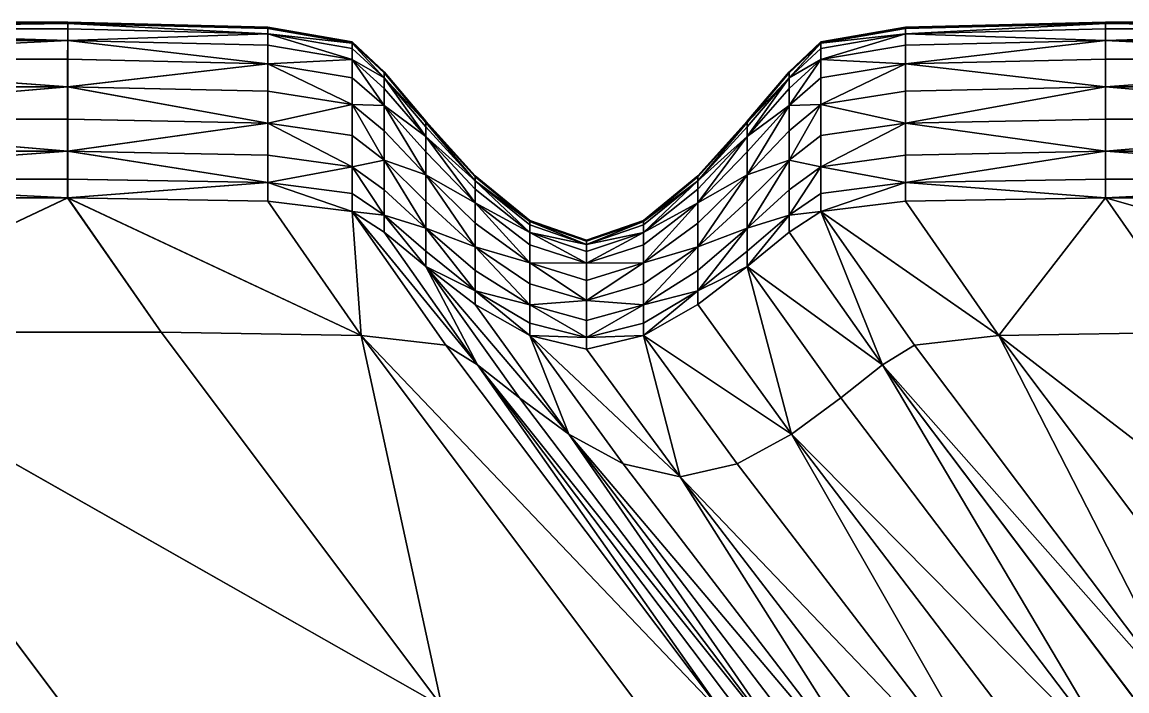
# Model space of a CAD drawing. Header units: inches. Extents: x -69 to 75, y -7 to 7.
# Drawn here: x -63.947 to -63.27, y 6.8 to 7.209 of the extents above; entities that cross this region are included whole.
import ezdxf

# ---------------------------------------------------------------- set-up
doc = ezdxf.new("R2010")
doc.units = ezdxf.units.IN
doc.header["$MEASUREMENT"] = 0
doc.layers.get('0').update_dxf_attribs({"true_color": 0xe59ad7})

msp = doc.modelspace()

# ---------------------------------------------------------------- meshes
at = {"color": 18, "true_color": 0x000000}
mesh = msp.add_polyface(dxfattribs=at)
corners = [(-64.09299, 7.01952, 0.67393), (-64.47221, 7.01952, 0.67393), (-64.30032, 6.7904, 0.69673), (-63.92111, 6.7904, 0.69673), (-64.15028, 7.10173, 0.63326), (-64.52951, 7.10173, 0.63326), (-64.30032, 6.7904, -0.69673), (-63.92111, 6.7904, -0.69673), (-63.57735, 6.33815, -0.70828), (-64.09302, 7.01952, -0.67393), (-64.15028, 7.11322, 0.56809), (-63.91866, 7.11322, 0.56809), (-63.91866, 7.1302, 0.47178), (-64.15028, 7.1302, 0.47178), (-64.15028, 7.14993, 0.35992), (-63.91866, 7.14993, 0.35992), (-64.15028, 7.18663, 0.15175), (-64.15028, 7.16965, 0.24805), (-63.91866, 7.16965, 0.24805), (-63.91866, 7.18663, 0.15175), (-64.1503, 7.18663, -0.15175), (-63.91869, 7.18663, -0.15175), (-63.91869, 7.16965, -0.24805), (-64.15031, 7.16965, -0.24805), (-64.15031, 7.14993, -0.35991), (-63.91869, 7.14993, -0.35991), (-64.15031, 7.11322, -0.56808), (-64.15031, 7.1302, -0.47178), (-63.91869, 7.1302, -0.47178), (-63.91869, 7.11322, -0.56808), (-63.91866, 7.10173, 0.63326), (-63.86136, 7.01952, 0.67393), (-63.91866, 7.19812, 0.08657), (-64.15028, 7.19812, 0.08657), (-64.15028, 7.20509, 0.04475), (-63.91866, 7.20509, 0.04475), (-64.15028, 7.20931, 0), (-64.15028, 7.2085, 0.01848), (-63.91866, 7.2085, 0.01848), (-63.91866, 7.20932, 0), (-63.91866, 7.2085, -0.01848), (-64.15028, 7.2085, -0.01848), (-64.15028, 7.20509, -0.04474), (-64.15028, 7.19812, -0.08657), (-63.91866, 7.19812, -0.08657), (-63.91866, 7.20509, -0.04474), (-63.91869, 7.10173, -0.63326), (-64.15031, 7.10173, -0.63326)]
mesh.append_faces([[corners[k] for k in face] for face in [(0, 1, 2, 0), (2, 3, 0, 2), (0, 4, 5, 0), (6, 7, 8, 6), (9, 7, 6, 9), (10, 11, 12, 10), (12, 13, 10, 12), (14, 13, 12, 14), (12, 15, 14, 12), (16, 17, 18, 16), (18, 19, 16, 18), (14, 15, 18, 14), (18, 17, 14, 18), (20, 21, 22, 20), (22, 23, 20, 22), (24, 23, 22, 24), (22, 25, 24, 22), (26, 27, 28, 26), (28, 29, 26, 28), (24, 25, 28, 24), (28, 27, 24, 28), (10, 4, 30, 10), (30, 11, 10, 30), (0, 31, 30, 0), (30, 4, 0, 30), (16, 19, 32, 16), (32, 33, 16, 32), (34, 33, 32, 34), (32, 35, 34, 32), (36, 37, 38, 36), (38, 39, 36, 38), (34, 35, 38, 34), (38, 37, 34, 38), (36, 39, 40, 36), (40, 41, 36, 40), (42, 41, 40, 42), (20, 43, 44, 20), (44, 21, 20, 44), (42, 45, 44, 42), (44, 43, 42, 44), (26, 29, 46, 26), (46, 47, 26, 46), (9, 47, 46, 9)]], dxfattribs={"vtx2": -1, "vtx3": -1, "color": 18})
mesh = msp.add_polyface(dxfattribs=at)
corners = [(-63.79617, 7.18379, 0.15125), (-63.79616, 7.16696, 0.24724), (-63.7444, 7.15888, 0.24481), (-63.7444, 7.17527, 0.14976), (-63.91866, 7.16965, 0.24805), (-63.91866, 7.14993, 0.35992), (-63.79617, 7.1474, 0.35874), (-63.91866, 7.18663, 0.15175), (-63.7962, 7.18379, -0.15125), (-63.79619, 7.16696, -0.24724), (-63.91869, 7.16965, -0.24805), (-63.91869, 7.18663, -0.15175), (-63.7962, 7.1474, -0.35874), (-63.74442, 7.17527, -0.14976), (-63.74442, 7.15888, -0.2448), (-63.79616, 7.19518, 0.08629), (-63.91866, 7.19812, 0.08657), (-63.79617, 7.20209, 0.0446), (-63.91866, 7.20509, 0.04475), (-63.7444, 7.18636, 0.08544), (-63.7444, 7.19309, 0.04416), (-63.79617, 7.20628, 0), (-63.79616, 7.20547, 0.01842), (-63.7444, 7.19638, 0.01824), (-63.7444, 7.19717, 0), (-63.91866, 7.2085, 0.01848), (-63.91866, 7.20932, 0), (-63.79616, 7.20547, -0.01842), (-63.91866, 7.2085, -0.01848), (-63.79617, 7.20209, -0.0446), (-63.91866, 7.20509, -0.04474), (-64.15028, 7.20509, -0.04474), (-63.7444, 7.19638, -0.01824), (-63.7444, 7.19309, -0.04416), (-63.79617, 7.19518, -0.08629), (-63.74442, 7.18636, -0.08544), (-63.91866, 7.19812, -0.08657)]
mesh.append_faces([[corners[k] for k in face] for face in [(0, 1, 2, 0), (2, 3, 0, 2), (4, 5, 6, 4), (0, 7, 4, 0), (4, 1, 0, 4), (8, 9, 10, 8), (10, 11, 8, 10), (10, 9, 12, 10), (8, 13, 14, 8), (14, 9, 8, 14), (0, 15, 16, 0), (16, 7, 0, 16), (17, 18, 16, 17), (16, 15, 17, 16), (17, 15, 19, 17), (19, 20, 17, 19), (0, 3, 19, 0), (19, 15, 0, 19), (21, 22, 23, 21), (23, 24, 21, 23), (17, 20, 23, 17), (23, 22, 17, 23), (17, 22, 25, 17), (25, 18, 17, 25), (21, 26, 25, 21), (25, 22, 21, 25), (21, 27, 28, 21), (28, 26, 21, 28), (29, 30, 28, 29), (28, 27, 29, 28), (28, 30, 31, 28), (29, 27, 32, 29), (32, 33, 29, 32), (21, 24, 32, 21), (32, 27, 21, 32), (8, 34, 35, 8), (35, 13, 8, 35), (29, 33, 35, 29), (35, 34, 29, 35), (29, 34, 36, 29), (36, 30, 29, 36), (8, 11, 36, 8), (36, 34, 8, 36)]], dxfattribs={"vtx2": -1, "vtx3": -1, "color": 18})
mesh = msp.add_polyface(dxfattribs=at)
corners = [(-63.45744, 7.15888, 0.24481), (-63.45744, 7.17527, 0.14976), (-63.47691, 7.15823, 0.14679), (-63.45744, 7.13983, 0.35521), (-63.40567, 7.1474, 0.35874), (-63.40567, 7.18379, 0.15125), (-63.40567, 7.16696, 0.24724), (-63.45744, 7.12079, 0.46561), (-63.47691, 7.10668, 0.45636), (-63.47691, 7.09116, 0.54952), (-63.45744, 7.1044, 0.56066), (-63.40567, 7.11101, 0.56623), (-63.40567, 7.12785, 0.47024), (-63.47691, 7.1247, 0.34815), (-63.45744, 7.12079, -0.46561), (-63.45744, 7.1044, -0.56065), (-63.47691, 7.09116, -0.54951), (-63.47691, 7.1247, -0.34815), (-63.45744, 7.13983, -0.35521), (-63.47691, 7.10668, -0.45636), (-63.40567, 7.1474, -0.35874), (-63.40567, 7.11101, -0.56623), (-63.40567, 7.12785, -0.47024), (-63.47691, 7.15823, -0.14679), (-63.45744, 7.17527, -0.14976), (-63.45744, 7.15888, -0.2448), (-63.47691, 7.14272, -0.23994), (-63.40567, 7.18379, -0.15125), (-63.40567, 7.16696, -0.24724), (-63.45744, 7.0933, 0.62498), (-63.40567, 7.09962, 0.63119), (-63.45744, 7.19638, 0.01824), (-63.45744, 7.19717, 0), (-63.47691, 7.17895, 0), (-63.47691, 7.17509, 0.04328), (-63.45744, 7.19309, 0.04416), (-63.47691, 7.17821, 0.01788), (-63.40567, 7.20209, 0.0446), (-63.45744, 7.18636, 0.08544), (-63.47691, 7.16873, 0.08374), (-63.45744, 7.18636, -0.08544), (-63.47691, 7.17509, -0.04328), (-63.45744, 7.19309, -0.04416), (-63.47691, 7.16873, -0.08374), (-63.40567, 7.20209, -0.0446), (-63.45744, 7.19638, -0.01824), (-63.47691, 7.17821, -0.01788), (-63.40567, 7.20628, 0), (-63.45744, 7.0933, -0.62498), (-63.47691, 7.08067, -0.61256)]
mesh.append_faces([[corners[k] for k in face] for face in [(0, 1, 2, 0), (0, 3, 4, 0), (5, 1, 0, 5), (0, 6, 5, 0), (7, 8, 9, 7), (7, 10, 11, 7), (4, 3, 7, 4), (7, 12, 4, 7), (7, 3, 13, 7), (14, 15, 16, 14), (17, 18, 14, 17), (14, 19, 17, 14), (14, 18, 20, 14), (21, 15, 14, 21), (14, 22, 21, 14), (23, 24, 25, 23), (25, 26, 23, 25), (25, 24, 27, 25), (20, 18, 25, 20), (25, 28, 20, 25), (25, 18, 17, 25), (29, 10, 9, 29), (11, 10, 29, 11), (29, 30, 11, 29), (31, 32, 33, 31), (34, 35, 31, 34), (31, 36, 34, 31), (31, 35, 37, 31), (2, 1, 38, 2), (38, 39, 2, 38), (38, 1, 5, 38), (38, 35, 34, 38), (40, 24, 23, 40), (41, 42, 40, 41), (40, 43, 41, 40), (40, 42, 44, 40), (33, 32, 45, 33), (45, 46, 33, 45), (45, 32, 47, 45), (45, 42, 41, 45), (16, 15, 48, 16), (48, 49, 16, 48), (48, 15, 21, 48)]], dxfattribs={"vtx2": -1, "vtx3": -1, "color": 18})
mesh = msp.add_polyface(dxfattribs=at)
corners = [(-63.40567, 7.18379, 0.15125), (-63.40567, 7.16696, 0.24724), (-63.28317, 7.16965, 0.24805), (-63.40567, 7.1474, 0.35874), (-63.28317, 7.14993, 0.35992), (-63.45744, 7.15888, 0.24481), (-63.40567, 7.11101, 0.56623), (-63.40567, 7.12785, 0.47024), (-63.45744, 7.12079, 0.46561), (-63.28317, 7.1302, 0.47178), (-63.28317, 7.11322, 0.56809), (-63.40567, 7.11101, -0.56623), (-63.40567, 7.12785, -0.47024), (-63.28317, 7.1302, -0.47178), (-63.40567, 7.1474, -0.35874), (-63.28317, 7.14993, -0.35991), (-63.45744, 7.12079, -0.46561), (-63.40567, 7.18379, -0.15125), (-63.40567, 7.16696, -0.24724), (-63.45744, 7.15888, -0.2448), (-63.28317, 7.16965, -0.24805), (-63.28317, 7.18663, -0.15175), (-63.40567, 7.09962, 0.63119), (-63.28317, 7.10173, 0.63326), (-63.40567, 7.20628, 0), (-63.40567, 7.20547, 0.01842), (-63.28317, 7.2085, 0.01848), (-63.40567, 7.20209, 0.0446), (-63.28317, 7.20509, 0.04475), (-63.45744, 7.19638, 0.01824), (-63.45744, 7.19717, 0), (-63.40567, 7.19518, 0.08629), (-63.45744, 7.18636, 0.08544), (-63.45744, 7.19309, 0.04416), (-63.28317, 7.19812, 0.08657), (-63.28317, 7.18663, 0.15175), (-63.40567, 7.19518, -0.08629), (-63.28317, 7.19812, -0.08657), (-63.40567, 7.20209, -0.0446), (-63.28317, 7.20509, -0.04474), (-63.45744, 7.18636, -0.08544), (-63.45744, 7.17527, -0.14976), (-63.40567, 7.20547, -0.01842), (-63.45744, 7.19638, -0.01824), (-63.45744, 7.19309, -0.04416), (-63.28317, 7.2085, -0.01848), (-63.28317, 7.20932, 0), (-63.40567, 7.09962, -0.63119), (-63.45744, 7.0933, -0.62498), (-63.28317, 7.11322, -0.56808), (-63.28317, 7.10173, -0.63326)]
mesh.append_faces([[corners[k] for k in face] for face in [(0, 1, 2, 0), (3, 4, 2, 3), (2, 1, 3, 2), (3, 1, 5, 3), (6, 7, 8, 6), (3, 7, 9, 3), (6, 10, 9, 6), (9, 7, 6, 9), (11, 12, 13, 11), (14, 15, 13, 14), (13, 12, 14, 13), (14, 12, 16, 14), (17, 18, 19, 17), (14, 18, 20, 14), (17, 21, 20, 17), (20, 18, 17, 20), (6, 22, 23, 6), (24, 25, 26, 24), (27, 28, 26, 27), (26, 25, 27, 26), (27, 25, 29, 27), (24, 30, 29, 24), (29, 25, 24, 29), (0, 31, 32, 0), (27, 33, 32, 27), (32, 31, 27, 32), (27, 31, 34, 27), (0, 35, 34, 0), (34, 31, 0, 34), (17, 36, 37, 17), (38, 39, 37, 38), (37, 36, 38, 37), (38, 36, 40, 38), (17, 41, 40, 17), (40, 36, 17, 40), (24, 42, 43, 24), (38, 44, 43, 38), (43, 42, 38, 43), (38, 42, 45, 38), (24, 46, 45, 24), (45, 42, 24, 45), (11, 47, 48, 11), (11, 49, 50, 11), (50, 47, 11, 50)]], dxfattribs={"vtx2": -1, "vtx3": -1, "color": 18})
mesh = msp.add_polyface(dxfattribs=at)
corners = [(-63.05153, 7.14993, 0.35992), (-63.05153, 7.1302, 0.47178), (-62.67232, 7.1302, 0.47178), (-63.05153, 7.18663, 0.15175), (-63.05153, 7.16965, 0.24805), (-62.67232, 7.16965, 0.24805), (-63.05153, 7.14993, -0.35991), (-63.05153, 7.16965, -0.24805), (-62.67232, 7.16965, -0.24805), (-63.05153, 7.20931, 0), (-63.05153, 7.2085, 0.01848), (-62.67232, 7.2085, 0.01848), (-63.05153, 7.20509, 0.04475), (-63.05153, 7.19812, 0.08657), (-62.67232, 7.19812, 0.08657), (-63.05153, 7.20509, -0.04474), (-63.05153, 7.2085, -0.01848), (-62.67232, 7.2085, -0.01848), (-63.05153, 7.18663, -0.15175), (-63.05153, 7.19812, -0.08657), (-62.67232, 7.19812, -0.08657), (-63.28317, 7.18663, 0.15175), (-63.28317, 7.16965, 0.24805), (-63.40567, 7.18379, 0.15125), (-63.28317, 7.14993, 0.35992), (-63.28317, 7.1302, 0.47178), (-63.40567, 7.1474, 0.35874), (-63.28317, 7.1302, -0.47178), (-63.05153, 7.1302, -0.47178), (-63.05153, 7.11322, -0.56808), (-63.28317, 7.14993, -0.35991), (-63.28317, 7.16965, -0.24805), (-63.28317, 7.18663, -0.15175), (-63.40567, 7.1474, -0.35874), (-63.28317, 7.20932, 0), (-63.28317, 7.2085, 0.01848), (-63.40567, 7.20628, 0), (-63.28317, 7.20509, 0.04475), (-63.28317, 7.19812, 0.08657), (-63.40567, 7.20209, 0.0446), (-63.28317, 7.19812, -0.08657), (-63.40567, 7.18379, -0.15125), (-63.28317, 7.20509, -0.04474), (-63.28317, 7.2085, -0.01848), (-63.40567, 7.20209, -0.0446)]
mesh.append_faces([[corners[k] for k in face] for face in [(0, 1, 2, 0), (3, 4, 5, 3), (6, 7, 8, 6), (9, 10, 11, 9), (12, 13, 14, 12), (15, 16, 17, 15), (18, 19, 20, 18), (3, 21, 22, 3), (22, 4, 3, 22), (22, 21, 23, 22), (0, 4, 22, 0), (22, 24, 0, 22), (0, 24, 25, 0), (25, 1, 0, 25), (25, 24, 26, 25), (27, 28, 29, 27), (6, 28, 27, 6), (27, 30, 6, 27), (18, 7, 31, 18), (31, 32, 18, 31), (6, 30, 31, 6), (31, 7, 6, 31), (31, 30, 33, 31), (9, 34, 35, 9), (35, 10, 9, 35), (35, 34, 36, 35), (12, 10, 35, 12), (35, 37, 12, 35), (3, 13, 38, 3), (38, 21, 3, 38), (12, 37, 38, 12), (38, 13, 12, 38), (38, 37, 39, 38), (18, 32, 40, 18), (40, 19, 18, 40), (40, 32, 41, 40), (15, 19, 40, 15), (40, 42, 15, 40), (9, 16, 43, 9), (43, 34, 9, 43), (15, 42, 43, 15), (43, 16, 15, 43), (43, 42, 44, 43)]], dxfattribs={"vtx2": -1, "vtx3": -1, "color": 18})
mesh = msp.add_polyface(dxfattribs=at)
corners = [(-63.72493, 7.15823, 0.14679), (-63.72493, 7.14272, 0.23994), (-63.69928, 7.11578, 0.23183), (-63.72493, 7.15823, -0.14679), (-63.6993, 7.12982, -0.14182), (-63.6993, 7.11578, -0.23183), (-63.72493, 7.17895, 0), (-63.72493, 7.17821, 0.01788), (-63.69928, 7.14791, 0.01727), (-63.69928, 7.14859, 0), (-63.72493, 7.17509, 0.04328), (-63.69928, 7.14509, 0.04182), (-63.66905, 7.11209, 0.04021), (-63.69928, 7.12982, 0.14183), (-63.6993, 7.13933, 0.08091), (-63.72493, 7.16873, 0.08374), (-63.72493, 7.16873, -0.08374), (-63.6993, 7.13933, -0.08091), (-63.72493, 7.17509, -0.04328), (-63.6993, 7.14509, -0.04182), (-63.6993, 7.14791, -0.01727), (-63.72493, 7.17821, -0.01788), (-63.66907, 7.11518, 0), (-63.7444, 7.17527, 0.14976), (-63.7444, 7.15888, 0.24481), (-63.72493, 7.1247, 0.34815), (-63.7444, 7.13983, 0.35521), (-63.72493, 7.14272, -0.23994), (-63.74442, 7.15888, -0.2448), (-63.74442, 7.17527, -0.14976), (-63.72493, 7.1247, -0.34815), (-63.7444, 7.18636, 0.08544), (-63.7444, 7.19309, 0.04416), (-63.7444, 7.19717, 0), (-63.7444, 7.19638, 0.01824), (-63.7444, 7.19638, -0.01824), (-63.7444, 7.19309, -0.04416), (-63.74442, 7.18636, -0.08544)]
mesh.append_faces([[corners[k] for k in face] for face in [(0, 1, 2, 0), (3, 4, 5, 3), (6, 7, 8, 6), (8, 9, 6, 8), (10, 11, 8, 10), (8, 7, 10, 8), (8, 11, 12, 8), (0, 13, 14, 0), (14, 15, 0, 14), (10, 15, 14, 10), (14, 11, 10, 14), (3, 16, 17, 3), (17, 4, 3, 17), (18, 19, 17, 18), (17, 16, 18, 17), (6, 9, 20, 6), (20, 21, 6, 20), (20, 9, 22, 20), (18, 21, 20, 18), (20, 19, 18, 20), (0, 23, 24, 0), (24, 1, 0, 24), (25, 1, 24, 25), (24, 26, 25, 24), (3, 27, 28, 3), (28, 29, 3, 28), (28, 27, 30, 28), (0, 15, 31, 0), (31, 23, 0, 31), (10, 32, 31, 10), (31, 15, 10, 31), (6, 33, 34, 6), (34, 7, 6, 34), (10, 7, 34, 10), (34, 32, 10, 34), (6, 21, 35, 6), (35, 33, 6, 35), (18, 36, 35, 18), (35, 21, 18, 35), (3, 29, 37, 3), (37, 16, 3, 37), (18, 16, 37, 18), (37, 36, 18, 37)]], dxfattribs={"vtx2": -1, "vtx3": -1, "color": 18})
mesh = msp.add_polyface(dxfattribs=at)
corners = [(-63.47691, 7.09116, 0.54952), (-63.47691, 7.10668, 0.45636), (-63.50255, 7.08315, 0.44094), (-63.47691, 7.1247, 0.34815), (-63.50255, 7.09946, 0.33639), (-63.47691, 7.15823, 0.14679), (-63.50253, 7.12982, 0.14183), (-63.50253, 7.11578, 0.23183), (-63.47691, 7.14272, 0.23994), (-63.47691, 7.15823, -0.14679), (-63.47691, 7.14272, -0.23994), (-63.50255, 7.11578, -0.23183), (-63.50255, 7.12982, -0.14182), (-63.47691, 7.1247, -0.34815), (-63.50255, 7.09946, -0.33638), (-63.47691, 7.09116, -0.54951), (-63.50253, 7.06911, -0.53094), (-63.50253, 7.08315, -0.44094), (-63.47691, 7.10668, -0.45636), (-63.47691, 7.16873, 0.08374), (-63.50253, 7.13933, 0.08091), (-63.47691, 7.17509, 0.04328), (-63.50253, 7.14509, 0.04182), (-63.47691, 7.17895, 0), (-63.50255, 7.14859, 0), (-63.50253, 7.14791, 0.01727), (-63.47691, 7.17821, 0.01788), (-63.47691, 7.17821, -0.01788), (-63.50255, 7.14791, -0.01727), (-63.47691, 7.17509, -0.04328), (-63.50255, 7.14509, -0.04182), (-63.50253, 7.13933, -0.08091), (-63.47691, 7.16873, -0.08374), (-63.45744, 7.15888, 0.24481), (-63.45744, 7.13983, 0.35521), (-63.45744, 7.1044, 0.56066), (-63.45744, 7.12079, 0.46561), (-63.45744, 7.12079, -0.46561), (-63.45744, 7.15888, -0.2448), (-63.47691, 7.08066, 0.61256), (-63.45744, 7.0933, 0.62498), (-63.45744, 7.19638, 0.01824), (-63.45744, 7.18636, 0.08544), (-63.45744, 7.18636, -0.08544), (-63.45744, 7.19638, -0.01824)]
mesh.append_faces([[corners[k] for k in face] for face in [(0, 1, 2, 0), (3, 4, 2, 3), (2, 1, 3, 2), (5, 6, 7, 5), (7, 8, 5, 7), (3, 8, 7, 3), (7, 4, 3, 7), (9, 10, 11, 9), (11, 12, 9, 11), (13, 14, 11, 13), (11, 10, 13, 11), (15, 16, 17, 15), (17, 18, 15, 17), (13, 18, 17, 13), (17, 14, 13, 17), (5, 19, 20, 5), (20, 6, 5, 20), (21, 22, 20, 21), (20, 19, 21, 20), (23, 24, 25, 23), (25, 26, 23, 25), (21, 26, 25, 21), (25, 22, 21, 25), (23, 27, 28, 23), (28, 24, 23, 28), (29, 30, 28, 29), (28, 27, 29, 28), (9, 12, 31, 9), (31, 32, 9, 31), (29, 32, 31, 29), (31, 30, 29, 31), (5, 8, 33, 5), (3, 34, 33, 3), (33, 8, 3, 33), (0, 35, 36, 0), (3, 1, 36, 3), (15, 18, 37, 15), (13, 10, 38, 13), (0, 39, 40, 0), (23, 26, 41, 23), (21, 19, 42, 21), (9, 32, 43, 9), (29, 27, 44, 29)]], dxfattribs={"vtx2": -1, "vtx3": -1, "color": 18})
mesh = msp.add_polyface(dxfattribs=at)
corners = [(-63.79617, 7.11101, 0.56623), (-63.79616, 7.12785, 0.47024), (-63.91866, 7.1302, 0.47178), (-63.91866, 7.11322, 0.56809), (-63.79617, 7.1474, 0.35874), (-63.91866, 7.14993, 0.35992), (-63.7444, 7.12079, 0.46561), (-63.7444, 7.13983, 0.35521), (-63.7444, 7.1044, 0.56066), (-63.7444, 7.15888, 0.24481), (-63.79616, 7.16696, 0.24724), (-63.91866, 7.16965, 0.24805), (-63.7962, 7.1474, -0.35874), (-63.91869, 7.14993, -0.35991), (-63.91869, 7.16965, -0.24805), (-63.79619, 7.16696, -0.24724), (-63.74442, 7.15888, -0.2448), (-63.74443, 7.13983, -0.35521), (-63.7962, 7.11102, -0.56623), (-63.79619, 7.12785, -0.47024), (-63.74443, 7.12079, -0.46561), (-63.74443, 7.1044, -0.56065), (-63.91869, 7.1302, -0.47178), (-63.91869, 7.11322, -0.56808), (-63.73889, 7.01751, 0.67172), (-63.86136, 7.01952, 0.67393), (-63.68947, 6.7904, 0.69673), (-64.09299, 7.01952, 0.67393), (-63.92111, 6.7904, 0.69673), (-63.79616, 7.09962, 0.63119), (-63.7444, 7.0933, 0.62498), (-63.91866, 7.10173, 0.63326), (-63.79619, 7.09962, -0.63119), (-63.91869, 7.10173, -0.63326), (-63.73892, 7.01751, -0.67172), (-63.86139, 7.01952, -0.67393), (-64.09302, 7.01952, -0.67393), (-63.74443, 7.0933, -0.62498), (-63.68948, 6.7904, -0.69673), (-63.92111, 6.7904, -0.69673)]
mesh.append_faces([[corners[k] for k in face] for face in [(0, 1, 2, 0), (2, 3, 0, 2), (4, 5, 2, 4), (2, 1, 4, 2), (4, 1, 6, 4), (6, 7, 4, 6), (0, 8, 6, 0), (6, 1, 0, 6), (4, 7, 9, 4), (9, 10, 4, 9), (4, 10, 11, 4), (12, 13, 14, 12), (12, 15, 16, 12), (16, 17, 12, 16), (18, 19, 20, 18), (20, 21, 18, 20), (12, 17, 20, 12), (20, 19, 12, 20), (12, 19, 22, 12), (22, 13, 12, 22), (18, 23, 22, 18), (22, 19, 18, 22), (24, 25, 26, 24), (27, 28, 26, 27), (26, 25, 27, 26), (0, 29, 30, 0), (30, 8, 0, 30), (30, 29, 24, 30), (24, 29, 31, 24), (31, 25, 24, 31), (0, 3, 31, 0), (31, 29, 0, 31), (18, 32, 33, 18), (33, 23, 18, 33), (34, 35, 33, 34), (33, 32, 34, 33), (33, 35, 36, 33), (34, 32, 37, 34), (18, 21, 37, 18), (37, 32, 18, 37), (36, 35, 38, 36), (38, 39, 36, 38), (38, 35, 34, 38)]], dxfattribs={"vtx2": -1, "vtx3": -1, "color": 18})
mesh = msp.add_polyface(dxfattribs=at)
corners = [(-63.69928, 7.11578, 0.23183), (-63.69928, 7.12982, 0.14183), (-63.72493, 7.15823, 0.14679), (-63.72493, 7.1247, 0.34815), (-63.69928, 7.09946, 0.33639), (-63.72493, 7.14272, 0.23994), (-63.66905, 7.07171, 0.32344), (-63.66907, 7.09858, 0.13637), (-63.66905, 7.08615, 0.22291), (-63.72493, 7.10668, 0.45636), (-63.69928, 7.08315, 0.44094), (-63.72493, 7.1247, -0.34815), (-63.69931, 7.09946, -0.33638), (-63.69931, 7.08315, -0.44094), (-63.72495, 7.10668, -0.45636), (-63.6993, 7.11578, -0.23183), (-63.72493, 7.14272, -0.23994), (-63.72493, 7.15823, -0.14679), (-63.66907, 7.09858, -0.13637), (-63.66907, 7.08615, -0.22291), (-63.6993, 7.12982, -0.14182), (-63.66905, 7.11209, 0.04021), (-63.66907, 7.10699, 0.0778), (-63.63576, 7.08053, 0.07525), (-63.66907, 7.11518, 0), (-63.66905, 7.11459, 0.01661), (-63.63576, 7.08732, 0.01607), (-63.69928, 7.14791, 0.01727), (-63.69928, 7.14859, 0), (-63.6993, 7.13933, 0.08091), (-63.69928, 7.14509, 0.04182), (-63.66905, 7.11209, -0.04021), (-63.66907, 7.10699, -0.0778), (-63.6993, 7.13933, -0.08091), (-63.6993, 7.14509, -0.04182), (-63.66907, 7.11459, -0.01661), (-63.6993, 7.14791, -0.01727), (-63.63576, 7.08732, -0.01606), (-63.63576, 7.08786, 0), (-63.72493, 7.09116, 0.54952), (-63.7444, 7.12079, 0.46561), (-63.7444, 7.1044, 0.56066), (-63.7444, 7.13983, 0.35521), (-63.74443, 7.13983, -0.35521), (-63.74442, 7.15888, -0.2448), (-63.72495, 7.09116, -0.54951), (-63.74443, 7.1044, -0.56065), (-63.74443, 7.12079, -0.46561)]
mesh.append_faces([[corners[k] for k in face] for face in [(0, 1, 2, 0), (3, 4, 0, 3), (0, 5, 3, 0), (0, 4, 6, 0), (7, 1, 0, 7), (0, 8, 7, 0), (3, 9, 10, 3), (11, 12, 13, 11), (13, 14, 11, 13), (15, 16, 17, 15), (18, 19, 15, 18), (15, 20, 18, 15), (11, 16, 15, 11), (15, 12, 11, 15), (21, 22, 23, 21), (24, 25, 26, 24), (26, 25, 21, 26), (21, 25, 27, 21), (24, 28, 27, 24), (27, 25, 24, 27), (7, 22, 29, 7), (29, 1, 7, 29), (21, 30, 29, 21), (29, 22, 21, 29), (31, 32, 33, 31), (33, 34, 31, 33), (18, 20, 33, 18), (33, 32, 18, 33), (24, 35, 36, 24), (31, 34, 36, 31), (36, 35, 31, 36), (31, 35, 37, 31), (24, 38, 37, 24), (37, 35, 24, 37), (39, 9, 40, 39), (40, 41, 39, 40), (3, 42, 40, 3), (40, 9, 3, 40), (11, 43, 44, 11), (45, 46, 47, 45), (47, 14, 45, 47), (11, 14, 47, 11), (47, 43, 11, 47)]], dxfattribs={"vtx2": -1, "vtx3": -1, "color": 18})
mesh = msp.add_polyface(dxfattribs=at)
corners = [(-63.50255, 7.08315, 0.44094), (-63.50255, 7.09946, 0.33639), (-63.53276, 7.07171, 0.32344), (-63.53276, 7.09858, 0.13637), (-63.53276, 7.08615, 0.22291), (-63.50253, 7.11578, 0.23183), (-63.50253, 7.12982, 0.14183), (-63.53276, 7.09858, -0.13637), (-63.53278, 7.08615, -0.22291), (-63.56607, 7.06191, -0.21561), (-63.53276, 7.07171, -0.32344), (-63.50255, 7.11578, -0.23183), (-63.50255, 7.09946, -0.33638), (-63.50255, 7.12982, -0.14182), (-63.53276, 7.11209, 0.04021), (-63.53276, 7.10699, 0.0778), (-63.50253, 7.13933, 0.08091), (-63.50253, 7.14509, 0.04182), (-63.53276, 7.11518, 0), (-63.53276, 7.11459, 0.01661), (-63.50253, 7.14791, 0.01727), (-63.50255, 7.14859, 0), (-63.56607, 7.08732, 0.01607), (-63.56607, 7.08786, 0), (-63.60092, 7.07571, 0), (-63.56607, 7.08509, 0.0389), (-63.56607, 7.08053, 0.07525), (-63.53276, 7.11209, -0.04021), (-63.53276, 7.10699, -0.0778), (-63.56607, 7.08053, -0.07525), (-63.56607, 7.08509, -0.03889), (-63.56607, 7.07302, -0.1319), (-63.53278, 7.11459, -0.01661), (-63.56607, 7.08732, -0.01606), (-63.50255, 7.14791, -0.01727), (-63.50255, 7.14509, -0.04182), (-63.50253, 7.13933, -0.08091), (-63.63576, 7.08732, -0.01606), (-63.63576, 7.08786, 0)]
mesh.append_faces([[corners[k] for k in face] for face in [(0, 1, 2, 0), (3, 4, 5, 3), (5, 6, 3, 5), (2, 1, 5, 2), (5, 4, 2, 5), (7, 8, 9, 7), (10, 8, 11, 10), (11, 12, 10, 11), (7, 13, 11, 7), (11, 8, 7, 11), (14, 15, 16, 14), (16, 17, 14, 16), (3, 6, 16, 3), (16, 15, 3, 16), (18, 19, 20, 18), (20, 21, 18, 20), (14, 17, 20, 14), (20, 19, 14, 20), (22, 23, 24, 22), (14, 19, 22, 14), (22, 25, 14, 22), (18, 23, 22, 18), (22, 19, 18, 22), (3, 15, 26, 3), (14, 25, 26, 14), (26, 15, 14, 26), (27, 28, 29, 27), (29, 30, 27, 29), (7, 31, 29, 7), (29, 28, 7, 29), (18, 32, 33, 18), (33, 23, 18, 33), (27, 30, 33, 27), (33, 32, 27, 33), (27, 32, 34, 27), (34, 35, 27, 34), (18, 21, 34, 18), (34, 32, 18, 34), (7, 28, 36, 7), (36, 13, 7, 36), (27, 35, 36, 27), (36, 28, 27, 36), (37, 38, 24, 37)]], dxfattribs={"vtx2": -1, "vtx3": -1, "color": 18})
mesh = msp.add_polyface(dxfattribs=at)
corners = [(-63.66907, 7.09858, 0.13637), (-63.66905, 7.08615, 0.22291), (-63.63576, 7.06191, 0.21562), (-63.63576, 7.07302, 0.13191), (-63.66905, 7.07171, 0.32344), (-63.63576, 7.049, 0.31286), (-63.69928, 7.11578, 0.23183), (-63.72493, 7.09116, 0.54952), (-63.69928, 7.06911, 0.53095), (-63.69928, 7.08315, 0.44094), (-63.72493, 7.10668, 0.45636), (-63.66904, 7.04484, 0.51052), (-63.69928, 7.09946, 0.33639), (-63.66905, 7.05727, 0.42397), (-63.72493, 7.1247, 0.34815), (-63.63576, 7.06191, -0.21561), (-63.63576, 7.07302, -0.1319), (-63.60092, 7.06166, -0.12992), (-63.66907, 7.07171, -0.32344), (-63.66907, 7.08615, -0.22291), (-63.66907, 7.09858, -0.13637), (-63.72495, 7.09116, -0.54951), (-63.72495, 7.10668, -0.45636), (-63.69931, 7.08315, -0.44094), (-63.69931, 7.06911, -0.53094), (-63.66907, 7.05727, -0.42397), (-63.69931, 7.09946, -0.33638), (-63.66907, 7.04484, -0.51052), (-63.6993, 7.11578, -0.23183), (-63.63576, 7.08053, 0.07525), (-63.60092, 7.06166, 0.12992), (-63.63576, 7.08509, 0.0389), (-63.66905, 7.11209, 0.04021), (-63.66907, 7.10699, 0.0778), (-63.63576, 7.08732, 0.01607), (-63.63576, 7.08786, 0), (-63.66907, 7.11518, 0), (-63.60094, 7.07309, 0.03831), (-63.72493, 7.08066, 0.61256), (-63.69928, 7.0596, 0.59186), (-63.69931, 7.0596, -0.59186), (-63.72495, 7.08066, -0.61256), (-63.63576, 7.08732, -0.01606), (-63.63576, 7.08509, -0.03889), (-63.66905, 7.11209, -0.04021), (-63.66907, 7.10699, -0.0778), (-63.63576, 7.08053, -0.07525), (-63.7444, 7.1044, 0.56066), (-63.7444, 7.0933, 0.62498), (-63.74443, 7.0933, -0.62498), (-63.74443, 7.1044, -0.56065), (-63.66765, 6.99937, -0.65179)]
mesh.append_faces([[corners[k] for k in face] for face in [(0, 1, 2, 0), (2, 3, 0, 2), (4, 5, 2, 4), (2, 1, 4, 2), (4, 1, 6, 4), (7, 8, 9, 7), (9, 10, 7, 9), (9, 8, 11, 9), (4, 12, 9, 4), (9, 13, 4, 9), (9, 12, 14, 9), (15, 16, 17, 15), (18, 19, 15, 18), (20, 16, 15, 20), (15, 19, 20, 15), (21, 22, 23, 21), (23, 24, 21, 23), (18, 25, 23, 18), (23, 26, 18, 23), (23, 25, 27, 23), (18, 26, 28, 18), (28, 19, 18, 28), (29, 3, 30, 29), (29, 31, 32, 29), (0, 3, 29, 0), (29, 33, 0, 29), (34, 35, 36, 34), (32, 31, 34, 32), (34, 31, 37, 34), (7, 38, 39, 7), (39, 8, 7, 39), (21, 24, 40, 21), (40, 41, 21, 40), (42, 43, 44, 42), (20, 45, 46, 20), (46, 16, 20, 46), (44, 43, 46, 44), (46, 45, 44, 46), (7, 47, 48, 7), (48, 38, 7, 48), (21, 41, 49, 21), (49, 50, 21, 49), (49, 41, 51, 49)]], dxfattribs={"vtx2": -1, "vtx3": -1, "color": 18})
mesh = msp.add_polyface(dxfattribs=at)
corners = [(-63.05153, 7.11322, 0.56809), (-62.67232, 7.11322, 0.56809), (-62.67232, 7.1302, 0.47178), (-63.05153, 7.11322, -0.56808), (-63.05153, 7.1302, -0.47178), (-62.67232, 7.1302, -0.47178), (-63.05153, 7.10173, 0.63326), (-62.67232, 7.10173, 0.63326), (-62.99425, 7.01952, -0.67393), (-63.05153, 7.10173, -0.63326), (-62.67232, 7.10173, -0.63326), (-63.27335, 6.75253, 0.65034), (-63.24774, 6.77146, 0.67353), (-63.41962, 6.99937, 0.6518), (-63.30357, 6.73169, 0.62482), (-62.95979, 6.28539, 0.63324), (-63.27335, 6.75253, -0.65033), (-63.24773, 6.77146, -0.67353), (-62.90395, 6.32113, -0.68407), (-63.30359, 6.73169, -0.62482), (-63.47546, 6.95704, -0.60531), (-63.3369, 6.71465, -0.60394), (-62.95981, 6.28539, -0.63323), (-63.05153, 7.1302, 0.47178), (-63.28317, 7.1302, 0.47178), (-63.28317, 7.11322, 0.56809), (-63.28317, 7.11322, -0.56808), (-63.28317, 7.1302, -0.47178), (-63.40567, 7.11101, -0.56623), (-63.28317, 7.10173, 0.63326), (-63.40567, 7.11101, 0.56623), (-63.34837, 7.01751, 0.67172), (-63.22586, 7.01952, 0.67393), (-63.40567, 7.09962, 0.63119), (-62.99425, 7.01952, 0.67393), (-63.22826, 6.78282, 0.68745), (-62.90395, 6.32113, 0.68407), (-63.40015, 7.01146, 0.66508), (-63.17647, 6.7885, 0.69441), (-63.05399, 6.7904, 0.69673), (-62.82234, 6.7904, 0.69673), (-62.8327, 6.33645, 0.70586), (-63.34837, 7.01751, -0.67172), (-63.22588, 7.01952, -0.67393), (-63.054, 6.7904, -0.69673), (-63.17647, 6.78851, -0.69441), (-62.82234, 6.7904, -0.69673), (-63.22824, 6.78282, -0.68745), (-63.41962, 6.99937, -0.65179), (-63.40015, 7.01146, -0.66508), (-62.8327, 6.33645, -0.70586), (-63.28317, 7.10173, -0.63326)]
mesh.append_faces([[corners[k] for k in face] for face in [(0, 1, 2, 0), (3, 4, 5, 3), (0, 6, 7, 0), (8, 9, 10, 8), (11, 12, 13, 11), (11, 14, 15, 11), (16, 17, 18, 16), (16, 19, 20, 16), (21, 19, 22, 21), (0, 23, 24, 0), (24, 25, 0, 24), (3, 26, 27, 3), (27, 26, 28, 27), (0, 25, 29, 0), (29, 6, 0, 29), (29, 25, 30, 29), (31, 32, 29, 31), (29, 33, 31, 29), (34, 6, 29, 34), (29, 32, 34, 29), (35, 12, 36, 35), (31, 37, 35, 31), (35, 38, 31, 35), (13, 12, 35, 13), (35, 37, 13, 35), (34, 32, 39, 34), (39, 40, 34, 39), (31, 38, 39, 31), (39, 32, 31, 39), (39, 38, 41, 39), (42, 43, 44, 42), (44, 45, 42, 44), (8, 46, 44, 8), (44, 43, 8, 44), (47, 17, 48, 47), (42, 45, 47, 42), (47, 49, 42, 47), (47, 45, 50, 47), (3, 9, 51, 3), (51, 26, 3, 51), (8, 43, 51, 8), (51, 9, 8, 51), (51, 43, 42, 51)]], dxfattribs={"vtx2": -1, "vtx3": -1, "color": 18})
mesh = msp.add_polyface(dxfattribs=at)
corners = [(-63.53276, 7.07171, 0.32344), (-63.53276, 7.08615, 0.22291), (-63.56607, 7.06191, 0.21562), (-63.56607, 7.049, 0.31286), (-63.53276, 7.09858, 0.13637), (-63.56607, 7.07302, 0.13191), (-63.53276, 7.04484, 0.51052), (-63.53278, 7.05727, 0.42397), (-63.56607, 7.0361, 0.4101), (-63.56607, 7.02499, 0.49381), (-63.50255, 7.08315, 0.44094), (-63.50255, 7.06911, 0.53095), (-63.47691, 7.09116, 0.54952), (-63.53276, 7.07171, -0.32344), (-63.53276, 7.05727, -0.42397), (-63.56607, 7.0361, -0.41009), (-63.56607, 7.049, -0.31285), (-63.53276, 7.04484, -0.51052), (-63.56607, 7.02499, -0.4938), (-63.56607, 7.06191, -0.21561), (-63.56607, 7.07302, -0.1319), (-63.53276, 7.09858, -0.13637), (-63.53278, 7.08615, -0.22291), (-63.50253, 7.08315, -0.44094), (-63.50253, 7.06911, -0.53094), (-63.50255, 7.09946, -0.33638), (-63.50253, 7.0596, 0.59186), (-63.47691, 7.08066, 0.61256), (-63.53276, 7.03643, 0.56909), (-63.56607, 7.08053, 0.07525), (-63.56607, 7.08053, -0.07525), (-63.60092, 7.06166, -0.12992), (-63.56607, 7.08732, -0.01606), (-63.56607, 7.08509, -0.03889), (-63.60092, 7.07309, -0.03831), (-63.47691, 7.09116, -0.54951), (-63.47691, 7.08067, -0.61256), (-63.50253, 7.0596, -0.59186), (-63.41962, 6.99937, -0.65179), (-63.53276, 7.03643, -0.56909), (-63.56607, 7.01747, -0.55045), (-63.45744, 7.0933, 0.62498), (-63.41962, 6.99937, 0.6518), (-63.34837, 7.01751, 0.67172), (-63.40567, 7.09962, 0.63119), (-63.40015, 7.01146, 0.66508), (-63.45744, 7.0933, -0.62498), (-63.40567, 7.09962, -0.63119), (-63.34837, 7.01751, -0.67172), (-63.40015, 7.01146, -0.66508), (-63.28317, 7.10173, -0.63326)]
mesh.append_faces([[corners[k] for k in face] for face in [(0, 1, 2, 0), (2, 3, 0, 2), (4, 5, 2, 4), (2, 1, 4, 2), (6, 7, 8, 6), (8, 9, 6, 8), (0, 3, 8, 0), (8, 7, 0, 8), (10, 11, 12, 10), (0, 7, 10, 0), (6, 11, 10, 6), (10, 7, 6, 10), (13, 14, 15, 13), (15, 16, 13, 15), (17, 18, 15, 17), (15, 14, 17, 15), (19, 20, 21, 19), (13, 16, 19, 13), (19, 22, 13, 19), (17, 14, 23, 17), (23, 24, 17, 23), (13, 25, 23, 13), (23, 14, 13, 23), (12, 11, 26, 12), (26, 27, 12, 26), (6, 28, 26, 6), (26, 11, 6, 26), (29, 5, 4, 29), (30, 20, 31, 30), (32, 33, 34, 32), (35, 36, 37, 35), (37, 24, 35, 37), (37, 36, 38, 37), (17, 24, 37, 17), (37, 39, 17, 37), (17, 39, 40, 17), (41, 27, 42, 41), (43, 44, 41, 43), (41, 45, 43, 41), (46, 47, 48, 46), (38, 36, 46, 38), (46, 49, 38, 46), (48, 47, 50, 48)]], dxfattribs={"vtx2": -1, "vtx3": -1, "color": 18})
mesh = msp.add_polyface(dxfattribs=at)
corners = [(-63.66905, 7.07171, 0.32344), (-63.66905, 7.05727, 0.42397), (-63.63574, 7.0361, 0.41009), (-63.63576, 7.049, 0.31286), (-63.66904, 7.04484, 0.51052), (-63.63576, 7.02499, 0.49381), (-63.63576, 7.06191, 0.21562), (-63.60092, 7.03891, 0.30815), (-63.69928, 7.08315, 0.44094), (-63.63576, 7.06191, -0.21561), (-63.63576, 7.049, -0.31285), (-63.66907, 7.07171, -0.32344), (-63.66907, 7.04484, -0.51052), (-63.66907, 7.05727, -0.42397), (-63.63576, 7.0361, -0.41009), (-63.63576, 7.02499, -0.4938), (-63.60094, 7.03891, -0.30815), (-63.69931, 7.06911, -0.53094), (-63.69931, 7.08315, -0.44094), (-63.66763, 6.99937, 0.6518), (-63.642, 6.97921, 0.62966), (-63.69928, 7.0596, 0.59186), (-63.72493, 7.08066, 0.61256), (-63.61176, 6.95704, 0.60531), (-63.66905, 7.03643, 0.56909), (-63.69928, 7.06911, 0.53095), (-63.63576, 7.01747, 0.55046), (-63.63576, 7.01747, -0.55045), (-63.60092, 7.01617, -0.48637), (-63.61179, 6.95704, -0.60531), (-63.66907, 7.03643, -0.56909), (-63.69931, 7.0596, -0.59186), (-63.64203, 6.97921, -0.62966), (-63.66765, 6.99937, -0.65179), (-63.72495, 7.08066, -0.61256), (-63.68947, 6.7904, 0.69673), (-63.92111, 6.7904, 0.69673), (-63.57733, 6.33815, 0.70828), (-63.56699, 6.78851, 0.69441), (-63.73889, 7.01751, 0.67172), (-63.6871, 7.01146, 0.66508), (-63.51523, 6.78282, 0.68745), (-63.7444, 7.0933, 0.62498), (-63.68713, 7.01146, -0.66508), (-63.74443, 7.0933, -0.62498), (-63.73892, 7.01751, -0.67172), (-63.51524, 6.78282, -0.68745), (-63.567, 6.78851, -0.69441), (-63.68948, 6.7904, -0.69673)]
mesh.append_faces([[corners[k] for k in face] for face in [(0, 1, 2, 0), (2, 3, 0, 2), (4, 5, 2, 4), (2, 1, 4, 2), (6, 3, 7, 6), (4, 1, 8, 4), (9, 10, 11, 9), (12, 13, 14, 12), (14, 15, 12, 14), (11, 10, 14, 11), (14, 13, 11, 14), (14, 10, 16, 14), (12, 17, 18, 12), (19, 20, 21, 19), (21, 22, 19, 21), (23, 24, 21, 23), (21, 20, 23, 21), (4, 25, 21, 4), (21, 24, 4, 21), (4, 24, 26, 4), (26, 5, 4, 26), (26, 24, 23, 26), (27, 15, 28, 27), (29, 30, 27, 29), (12, 15, 27, 12), (27, 30, 12, 27), (12, 30, 31, 12), (31, 17, 12, 31), (29, 32, 31, 29), (31, 30, 29, 31), (33, 34, 31, 33), (31, 32, 33, 31), (35, 36, 37, 35), (35, 38, 39, 35), (19, 40, 41, 19), (39, 38, 41, 39), (39, 40, 42, 39), (19, 22, 42, 19), (42, 40, 19, 42), (33, 43, 44, 33), (44, 43, 45, 44), (45, 43, 46, 45), (45, 47, 48, 45)]], dxfattribs={"vtx2": -1, "vtx3": -1, "color": 18})
mesh = msp.add_polyface(dxfattribs=at)
corners = [(-63.60091, 7.01617, 0.48638), (-63.56607, 7.02499, 0.49381), (-63.56607, 7.0361, 0.4101), (-63.60092, 7.02669, 0.40393), (-63.60092, 7.03891, 0.30815), (-63.60092, 7.01617, -0.48637), (-63.60092, 7.02669, -0.40392), (-63.56607, 7.0361, -0.41009), (-63.56607, 7.02499, -0.4938), (-63.60094, 7.03891, -0.30815), (-63.63574, 7.0361, 0.41009), (-63.63576, 7.02499, 0.49381), (-63.63576, 7.02499, -0.4938), (-63.63576, 7.0361, -0.41009), (-63.60092, 7.00905, 0.54218), (-63.56607, 7.01747, 0.55046), (-63.54362, 6.93084, 0.57654), (-63.47546, 6.95704, 0.60531), (-63.53276, 7.03643, 0.56909), (-63.50877, 6.93891, 0.58539), (-63.53276, 7.04484, 0.51052), (-63.44524, 6.97921, 0.62966), (-63.50253, 7.0596, 0.59186), (-63.41962, 6.99937, 0.6518), (-63.47691, 7.08066, 0.61256), (-63.41962, 6.99937, -0.65179), (-63.44524, 6.97921, -0.62966), (-63.50253, 7.0596, -0.59186), (-63.47546, 6.95704, -0.60531), (-63.53276, 7.03643, -0.56909), (-63.56607, 7.01747, -0.55045), (-63.60092, 7.00905, -0.54217), (-63.53276, 7.04484, -0.51052), (-63.50877, 6.93891, -0.58539), (-63.54362, 6.93084, -0.57653), (-63.63576, 7.01747, 0.55046), (-63.61176, 6.95704, 0.60531), (-63.57848, 6.93891, 0.58539), (-63.63576, 7.01747, -0.55045), (-63.57848, 6.93891, -0.58539), (-63.61179, 6.95704, -0.60531), (-63.40015, 7.01146, 0.66508), (-63.45744, 7.0933, 0.62498), (-63.34837, 7.01751, -0.67172), (-63.40015, 7.01146, -0.66508), (-63.45744, 7.0933, -0.62498)]
mesh.append_faces([[corners[k] for k in face] for face in [(0, 1, 2, 0), (2, 3, 0, 2), (4, 3, 2, 4), (5, 6, 7, 5), (7, 8, 5, 7), (7, 6, 9, 7), (0, 3, 10, 0), (10, 11, 0, 10), (10, 3, 4, 10), (5, 12, 13, 5), (13, 6, 5, 13), (9, 6, 13, 9), (0, 14, 15, 0), (15, 1, 0, 15), (15, 14, 16, 15), (17, 18, 15, 17), (15, 19, 17, 15), (20, 1, 15, 20), (15, 18, 20, 15), (17, 21, 22, 17), (22, 18, 17, 22), (23, 24, 22, 23), (22, 21, 23, 22), (25, 26, 27, 25), (28, 29, 27, 28), (27, 26, 28, 27), (5, 8, 30, 5), (30, 31, 5, 30), (30, 8, 32, 30), (28, 33, 30, 28), (30, 29, 28, 30), (34, 31, 30, 34), (30, 33, 34, 30), (0, 11, 35, 0), (35, 14, 0, 35), (36, 37, 35, 36), (16, 14, 35, 16), (35, 37, 16, 35), (5, 31, 38, 5), (38, 31, 34, 38), (38, 39, 40, 38), (23, 41, 42, 23), (43, 44, 45, 43)]], dxfattribs={"vtx2": -1, "vtx3": -1, "color": 18})
mesh = msp.add_polyface(dxfattribs=at)
corners = [(-63.60092, 7.06166, 0.12992), (-63.60092, 7.05113, 0.21237), (-63.56607, 7.06191, 0.21562), (-63.56607, 7.07302, 0.13191), (-63.60092, 7.03891, 0.30815), (-63.56607, 7.049, 0.31286), (-63.56607, 7.0361, 0.4101), (-63.60094, 7.03891, -0.30815), (-63.56607, 7.049, -0.31285), (-63.56607, 7.0361, -0.41009), (-63.60092, 7.06166, -0.12992), (-63.56607, 7.07302, -0.1319), (-63.56607, 7.06191, -0.21561), (-63.60092, 7.05113, -0.21237), (-63.63576, 7.049, 0.31286), (-63.63574, 7.0361, 0.41009), (-63.63576, 7.07302, 0.13191), (-63.63576, 7.06191, 0.21562), (-63.63576, 7.06191, -0.21561), (-63.63576, 7.049, -0.31285), (-63.60092, 7.07571, 0), (-63.60092, 7.07521, 0.01582), (-63.56607, 7.08732, 0.01607), (-63.60094, 7.07309, 0.03831), (-63.56607, 7.08509, 0.0389), (-63.56607, 7.08053, 0.07525), (-63.60092, 7.06878, 0.07412), (-63.60092, 7.06878, -0.07412), (-63.56607, 7.08053, -0.07525), (-63.60092, 7.07309, -0.03831), (-63.56607, 7.08509, -0.03889), (-63.56607, 7.08786, 0), (-63.56607, 7.08732, -0.01606), (-63.60092, 7.07521, -0.01582), (-63.63576, 7.08053, 0.07525), (-63.63576, 7.08509, 0.0389), (-63.63576, 7.08786, 0), (-63.63576, 7.08732, 0.01607), (-63.63576, 7.08732, -0.01606), (-63.63576, 7.08509, -0.03889), (-63.63576, 7.07302, -0.1319), (-63.63576, 7.08053, -0.07525)]
mesh.append_faces([[corners[k] for k in face] for face in [(0, 1, 2, 0), (2, 3, 0, 2), (4, 5, 2, 4), (2, 1, 4, 2), (6, 5, 4, 6), (7, 8, 9, 7), (10, 11, 12, 10), (12, 13, 10, 12), (7, 13, 12, 7), (12, 8, 7, 12), (4, 14, 15, 4), (0, 16, 17, 0), (17, 1, 0, 17), (4, 1, 17, 4), (10, 13, 18, 10), (7, 19, 18, 7), (18, 13, 7, 18), (20, 21, 22, 20), (23, 24, 22, 23), (22, 21, 23, 22), (0, 3, 25, 0), (25, 26, 0, 25), (23, 26, 25, 23), (25, 24, 23, 25), (10, 27, 28, 10), (29, 30, 28, 29), (28, 27, 29, 28), (20, 31, 32, 20), (32, 33, 20, 32), (29, 33, 32, 29), (0, 26, 34, 0), (23, 35, 34, 23), (34, 26, 23, 34), (20, 36, 37, 20), (37, 21, 20, 37), (23, 21, 37, 23), (20, 33, 38, 20), (29, 39, 38, 29), (38, 33, 29, 38), (10, 40, 41, 10), (41, 27, 10, 41), (29, 27, 41, 29), (41, 39, 29, 41)]], dxfattribs={"vtx2": -1, "vtx3": -1, "color": 18})
mesh = msp.add_polyface(dxfattribs=at)
corners = [(-63.54362, 6.93084, 0.57654), (-63.50877, 6.93891, 0.58539), (-63.56607, 7.01747, 0.55046), (-63.47546, 6.95704, 0.60531), (-63.33688, 6.71465, 0.60394), (-63.30357, 6.73169, 0.62482), (-63.37173, 6.70708, 0.59466), (-63.41962, 6.99937, 0.6518), (-63.44524, 6.97921, 0.62966), (-63.27335, 6.75253, 0.65034), (-63.47546, 6.95704, -0.60531), (-63.44524, 6.97921, -0.62966), (-63.27335, 6.75253, -0.65033), (-63.41962, 6.99937, -0.65179), (-63.24773, 6.77146, -0.67353), (-63.54362, 6.93084, -0.57653), (-63.50877, 6.93891, -0.58539), (-63.3369, 6.71465, -0.60394), (-63.37175, 6.70708, -0.59466), (-63.30359, 6.73169, -0.62482), (-63.47011, 6.75252, 0.65034), (-63.49574, 6.77146, 0.67353), (-63.15195, 6.32113, 0.68407), (-63.61176, 6.95704, 0.60531), (-63.642, 6.97921, 0.62966), (-63.43987, 6.73169, 0.62482), (-63.66763, 6.99937, 0.6518), (-63.57848, 6.93891, 0.58539), (-63.40657, 6.71465, 0.60394), (-63.57848, 6.93891, -0.58539), (-63.63576, 7.01747, -0.55045), (-63.61179, 6.95704, -0.60531), (-63.40657, 6.71465, -0.60394), (-63.43988, 6.73169, -0.62482), (-63.66765, 6.99937, -0.65179), (-63.64203, 6.97921, -0.62966), (-63.47012, 6.75253, -0.65033), (-63.49574, 6.77146, -0.67353), (-63.09608, 6.28539, -0.63323), (-63.40015, 7.01146, -0.66508), (-63.22824, 6.78282, -0.68745), (-63.51523, 6.78282, 0.68745), (-63.6871, 7.01146, 0.66508), (-63.73889, 7.01751, 0.67172), (-63.56699, 6.78851, 0.69441), (-63.22322, 6.33645, 0.70586), (-63.51524, 6.78282, -0.68745), (-63.15198, 6.32113, -0.68407), (-63.567, 6.78851, -0.69441), (-63.73892, 7.01751, -0.67172), (-63.68713, 7.01146, -0.66508), (-63.68948, 6.7904, -0.69673), (-63.22322, 6.33645, -0.70586)]
mesh.append_faces([[corners[k] for k in face] for face in [(0, 1, 2, 0), (3, 1, 4, 3), (4, 5, 3, 4), (0, 6, 4, 0), (4, 1, 0, 4), (7, 8, 9, 7), (3, 5, 9, 3), (9, 8, 3, 9), (10, 11, 12, 10), (13, 14, 12, 13), (12, 11, 13, 12), (15, 16, 17, 15), (17, 18, 15, 17), (10, 19, 17, 10), (17, 16, 10, 17), (20, 21, 22, 20), (23, 24, 20, 23), (20, 25, 23, 20), (26, 21, 20, 26), (20, 24, 26, 20), (0, 27, 28, 0), (28, 6, 0, 28), (23, 25, 28, 23), (28, 27, 23, 28), (15, 29, 30, 15), (31, 29, 32, 31), (32, 33, 31, 32), (15, 18, 32, 15), (32, 29, 15, 32), (34, 35, 36, 34), (36, 37, 34, 36), (31, 33, 36, 31), (36, 35, 31, 36), (36, 33, 38, 36), (13, 39, 40, 13), (41, 21, 26, 41), (41, 42, 43, 41), (41, 44, 45, 41), (46, 37, 47, 46), (46, 48, 49, 46), (34, 37, 46, 34), (46, 50, 34, 46), (51, 48, 52, 51)]], dxfattribs={"vtx2": -1, "vtx3": -1, "color": 18})

doc.saveas('drawing.dxf')
